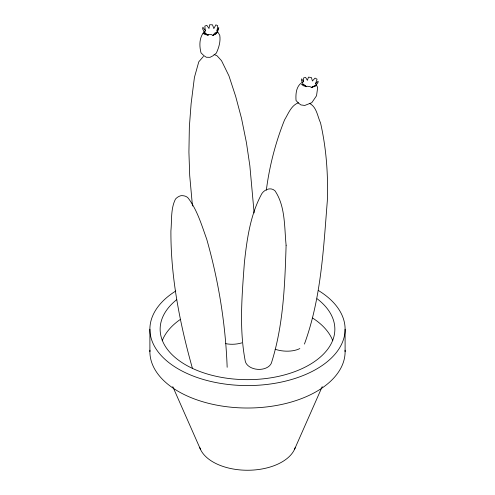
<?xml version="1.0" encoding="UTF-8"?>
<svg xmlns="http://www.w3.org/2000/svg" width="495" height="495" viewBox="0 0 495 495"><rect width="100%" height="100%" fill="white"/><g stroke="black" fill="none" stroke-linecap="round" stroke-linejoin="round"><path stroke-width="0.74" d="M303.534 81.725L303.614 77.894L305.613 77.393L307.389 80.339L308.459 77.115L311.398 77.517L312.419 81.025L315.03 78.08L317.066 79.181L315.68 83.389L317.672 87.553L316.534 95.758L311.813 102.675L304.765 105.454L300.948 104.934L298.473 103.139L296.041 100.516C295.552 93.567 296.177 84.917 303.534 81.725L301.69 78.823L301.443 80.369L303.113 84.367L306.374 86.73L307.141 86.235L310.08 86.637L311.398 87.417L315.253 86.031L316.119 84.992L311.361 87.485L315.253 86.031L317.932 82.752L318.18 81.205L315.68 83.389M217.002 30.641L218.784 27.646L218.542 29.285L216.587 33.456L212.85 35.374L211.186 34.477L208.339 34.421L207.987 35.281L204.843 33.227L205.264 30.412L204.831 26.08L206.836 25.35L208.995 28.487L209.657 24.75L212.497 24.806L213.859 28.586L215.87 24.849L217.757 25.703L217.002 30.641L219.768 35.281C220.721 41.45 218.889 47.644 216.29 53.194L212.856 55.867L210.022 57.327L206.328 57.253L203.94 55.694L201.038 52.897C199.157 45.837 199.169 37.181 204.386 31.544M266.322 190.241C269.435 166.128 275.529 142.43 284.576 119.864C288.418 113.633 291.072 105.447 298.535 102.719M304.431 344.081C321.156 298.312 323.458 249.065 327.313 200.982C328.265 174.785 326.354 148.451 320.525 122.853C317.425 116.263 316.738 106.932 309.443 103.356M294.488 449.435L322.226 386.607M203.445 56.411L198.78 61.819L194.43 77.381L191.113 103.69L189.356 126.899L188.917 152.114L189.709 175.601L192.462 206.019M214.075 54.487L217.02 55.762L221.525 60.687L228.962 75.89L235.682 96.414L241.523 118.385L246.442 142.715L249.857 165.782L254.121 212.93M205.264 30.412L202.87 27.231L202.628 28.877L204.843 33.227M172.774 386.607L200.512 449.435M192.388 368.243C179.883 323.582 170.676 277.355 170.911 230.819C171.901 220.368 170.602 208.729 175.465 199.108C176.919 197.425 178.93 196.162 181.102 195.661C183.713 195.544 186.429 196.07 188.23 198.136C197.332 210.214 201.613 225.039 206.687 239.091C218.555 280.739 225.572 324.002 227.162 367.296M345.102 329.218L345.102 351.667M149.898 329.218L149.898 351.667M295.329 447.288A48.646 28.085 0 0 1 247.5 470.25A48.646 28.085 0 0 1 199.671 447.288M318.551 290.59A97.602 56.35 0 0 1 316.058 369.332A97.602 56.35 0 0 1 179.642 369.728A97.602 56.35 0 0 1 175.781 290.998M345.071 350.206A97.602 56.35 0 0 1 247.5 408.016A97.602 56.35 0 0 1 149.929 350.206M162.218 340.733A87.361 50.441 0 0 1 180.378 319.386M312.673 318.075A87.361 50.441 0 0 1 332.782 340.733M317.109 298.745A87.361 50.441 0 0 1 306.888 366.213A87.361 50.441 0 0 1 189.591 366.987A87.361 50.441 0 0 1 176.696 299.673M241.838 342.868A19.404 10.748 -5.8 0 1 225.769 343.648M299.852 348.554A20.171 10.327 4.6 0 1 275.109 349.235M286.11 245.242C284.854 284.786 283.48 325.258 271.322 363.274A13.39 9.114 3.2 0 1 257.617 369.344A13.39 9.114 3.2 0 1 245.297 361.307C239.017 328.754 242.006 295.416 244.388 262.641C246.974 239.029 250.334 214.552 261.935 193.477C264.782 189.375 270.796 186.937 274.923 190.717C285.522 206.285 284.285 227.156 286.11 245.242M216.94 31.958L216.587 33.456L212.838 35.467L214.75 33.134L216.94 31.958M205.06 33.208L203.092 33.363L205.004 34.52L208.333 35.188L205.06 33.208M303.311 84.36L301.511 84.435L303.491 85.777L306.69 86.662L303.311 84.36"/></g></svg>
